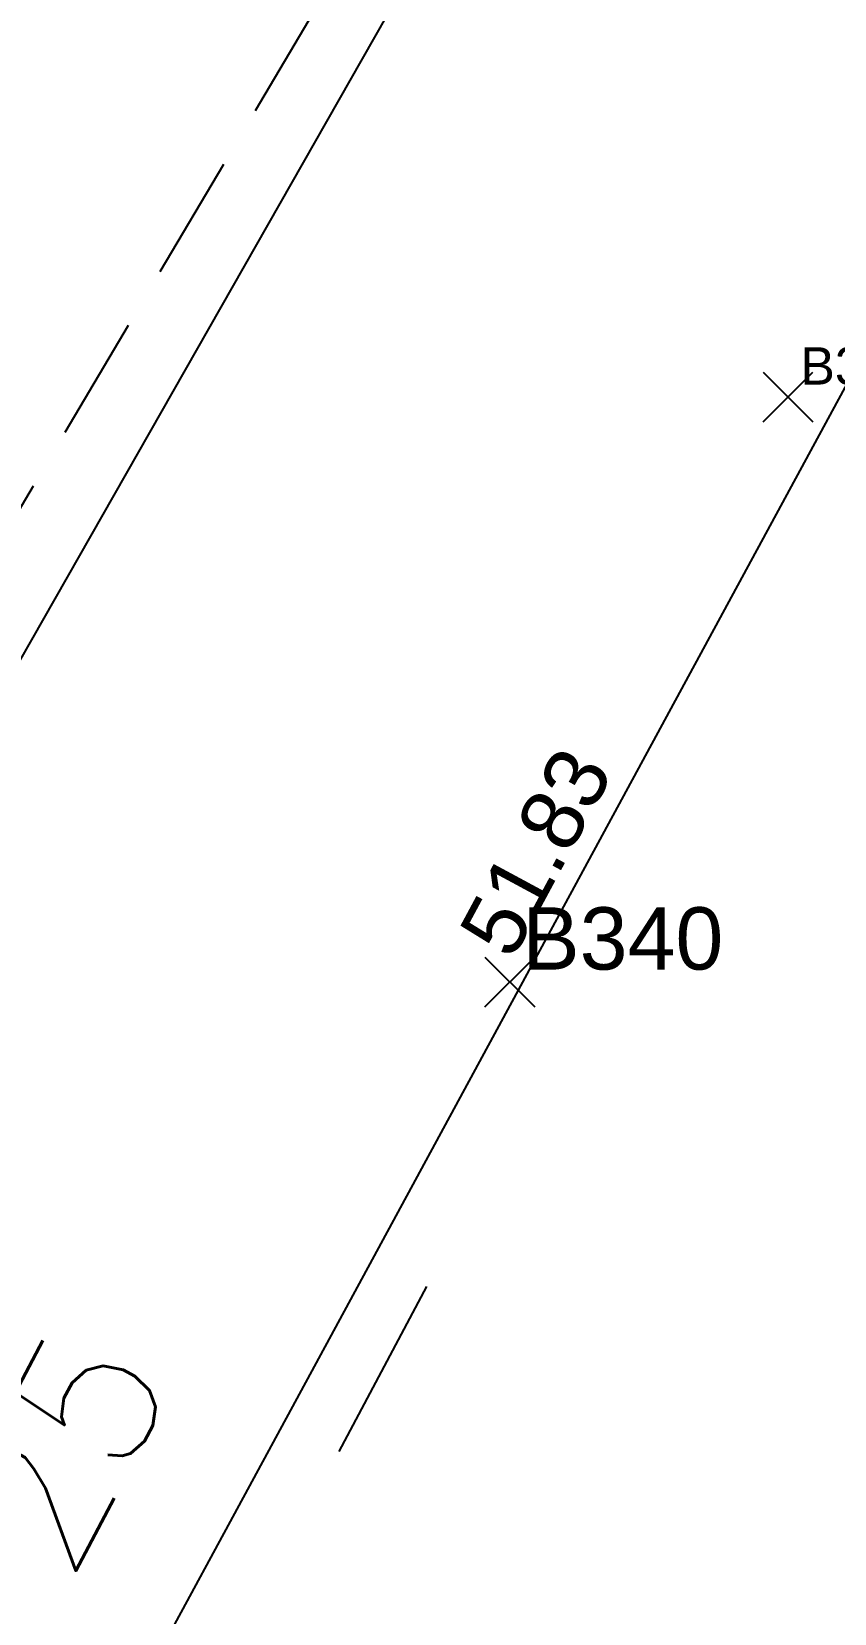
# Model space of a CAD drawing. Header units: metres. Extents: x 394605 to 1395358, y 4171135 to 6406139.
# Drawn here: x 1394537.26 to 1394543.71, y 4172466.01 to 4172478.71 of the extents above; entities that cross this region are included whole.
import ezdxf
from ezdxf.enums import TextEntityAlignment as Align

# ---------------------------------------------------------------- set-up
doc = ezdxf.new("R2010")
doc.units = ezdxf.units.M
doc.header["$LTSCALE"] = 2
doc.header["$PDMODE"] = 3
doc.header["$PDSIZE"] = 0.2
doc.linetypes.add('CACHEX2', pattern=[0.75, 0.5, -0.25])
for name, color, linetype in [('T-POINTS LEVES 2024', 7, 'Continuous'), ('T-POINTS LEVES ALTITUDES', 150, 'Continuous'), ('T-POINTS LEVES MATRICULE', 5, 'Continuous'), ('T-POINTS LEVEVES PURGE', 7, 'Continuous'), ('T-SECTION AH', 3, 'Continuous'), ('T-VOIRIE', 7, 'Continuous')]:
    doc.layers.add(name, color=color, linetype=linetype)
doc.styles.add('Arial 1.0', font='arial.ttf', dxfattribs={"width": 0.99, "height": 0.2})
doc.styles.get("Standard").update_dxf_attribs({"font": 'txt.shx'})

# ---------------------------------------------------------------- blocks, each defined once
blk = doc.blocks.new('MURNOMI')
blk.add_line((-0.75, 0.5), (0.75, 0.5))
blk = doc.blocks.new('TCPOINT')
at = {"color": 0}
blk.add_point((0, 0), dxfattribs=at)
at = {"layer": 'T-POINTS LEVES ALTITUDES', "style": 'Arial 1.0', "width": 0.99}
blk.add_attdef('ALT', text='', height=0.3, dxfattribs=at).set_placement((0.1, -0.1), align=Align.TOP_LEFT)
at = {"layer": 'T-POINTS LEVES MATRICULE', "style": 'Arial 1.0', "width": 0.99}
blk.add_attdef('MAT', (0.1, 0.1), '', height=0.3, dxfattribs=at)

msp = doc.modelspace()

# ---------------------------------------------------------------- linework, layer by layer
at = {"layer": 'T-SECTION AH', "color": 45, "flags": 128}
msp.add_lwpolyline([(1394495.88, 4172401.17), (1394553.03, 4172501.51), (1394566.07, 4172515.29), (1394580.45, 4172527.94), (1394669.73, 4172586.18), (1394806.28, 4172674.49), (1394824.19, 4172686.69)], dxfattribs=at)
msp.add_lwpolyline([(1394544.4, 4172476.97), (1394579.29, 4172458.45), (1394577.44, 4172454.96), (1394569.72, 4172440.44), (1394534.68, 4172459.05), (1394544.4, 4172476.97)], close=True, dxfattribs=at)
at = {"layer": 'T-VOIRIE', "linetype": 'CACHEX2', "flags": 128}
msp.add_lwpolyline([(1394484.733110402, 4172377.858925898), (1394491.292961869, 4172389.973645792), (1394497.756362109, 4172401.884621656), (1394505.294200849, 4172415.630389431), (1394513.75663696, 4172431.380947056), (1394520.76959124, 4172444.418465095), (1394528.981592148, 4172459.891609358), (1394536.290190208, 4172473.397908301), (1394542.88250394, 4172484.531661526, -0.07343125215146092), (1394568.556620073, 4172515.98214871)], format="xyb", dxfattribs=at)

# ---------------------------------------------------------------- block references
at = {"layer": 'T-POINTS LEVES 2024'}
ref = msp.add_blockref('TCPOINT', (1394541.102284156, 4172471.08092896), dxfattribs=at)
ref.add_attrib('MAT', 'B340', (1394541.202284156, 4172471.18092896), dxfattribs={"layer": 'T-POINTS LEVES MATRICULE', "height": 0.5, "style": 'Arial 1.0', "width": 0.99})
ref.add_attrib('ALT', '51.83', dxfattribs={"layer": 'T-POINTS LEVES ALTITUDES', "height": 0.5, "rotation": 61.68333676295866, "style": 'Arial 1.0', "width": 0.99}).set_placement((1394540.678888221, 4172471.483223372), align=Align.TOP_LEFT)
at = {"layer": 'T-POINTS LEVEVES PURGE'}
msp.add_blockref('TCPOINT', (1394543.3360839, 4172475.776844857), dxfattribs=at).add_auto_attribs({'MAT': 'B355'})
at = {"layer": 'T-SECTION AH', "color": 45, "rotation": 242}
msp.add_blockref('MURNOMI', (1394539.64, 4172468.21), dxfattribs=at)

# ---------------------------------------------------------------- texts
at = {"layer": 'T-SECTION AH', "color": 45}
msp.add_text('25', height=1.1, rotation=62, dxfattribs=at).set_placement((1394537.55, 4172466.23))

doc.saveas('drawing.dxf')
